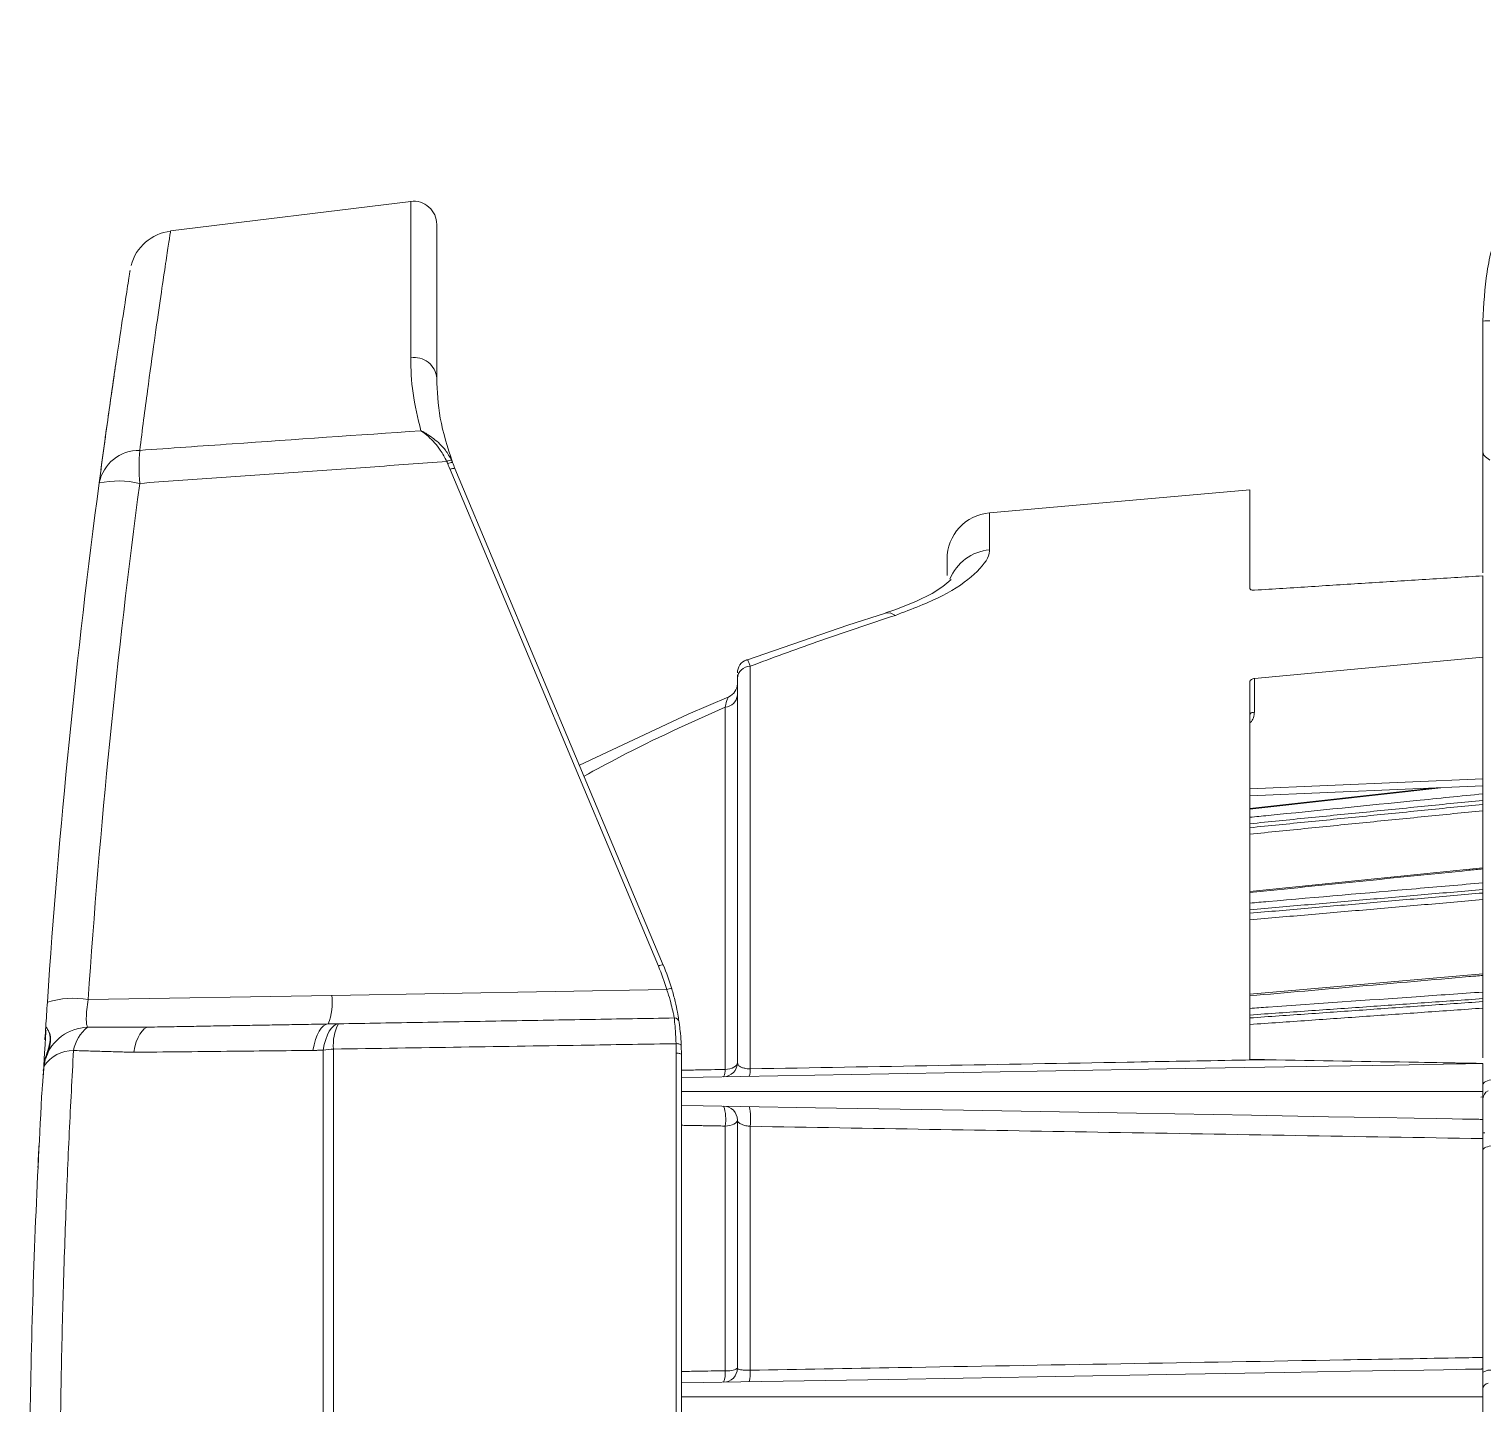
# Model space of a CAD drawing. Extents: x 2 to 136, y 1 to 99.
# Drawn here: x 1.518 to 4.638, y 45.595 to 48.545 of the extents above; entities that cross this region are included whole.
import ezdxf

# ---------------------------------------------------------------- set-up
doc = ezdxf.new("R2010")
doc.units = 0
doc.header["$MEASUREMENT"] = 0
doc.linetypes.add('SLD-Solid', pattern=[0])
doc.layers.add('OBJECT', color=7, linetype='CONTINUOUS')

msp = doc.modelspace()

# ---------------------------------------------------------------- linework, layer by layer
at = {"layer": 'OBJECT', "linetype": 'SLD-Solid', "lineweight": 15}
for p, q in [((2.3373, 48.1756), (1.8219, 48.1123)), ((2.3373, 47.84), (2.3373, 48.1756)), ((2.3933, 48.126), (2.3933, 47.7961)), ((2.3933, 47.9915), (2.3933, 47.8449)), ((2.3933, 47.9833), (2.3933, 47.7961)), ((4.6383, 47.9247), (4.6383, 47.9187)), ((4.6383, 47.6376), (4.6383, 47.9187)), ((2.869, 46.5343), (2.4218, 47.6)), ((2.4323, 47.6027), (2.8794, 46.5369)), ((4.1383, 47.5563), (3.5796, 47.5074)), ((4.1383, 47.3448), (4.1383, 47.5563)), ((4.6383, 47.3783), (4.6383, 47.5785)), ((3.5796, 47.5074), (3.5796, 47.4276)), ((3.4883, 47.373), (3.4883, 47.4078)), ((4.6383, 47.1975), (4.6383, 47.3721)), ((3.0657, 46.314), (3.0657, 47.1779)), ((4.6383, 47.187), (4.6383, 47.1975)), ((4.6383, 46.3379), (4.6383, 47.187)), ((3.0383, 47.1519), (3.0383, 46.3272)), ((4.1383, 47.1452), (4.1383, 46.3343)), ((4.148, 47.0793), (4.148, 47.1517)), ((3.012, 47.0905), (3.012, 46.3127)), ((4.6383, 46.9361), (4.1383, 46.9152)), ((4.1383, 46.9002), (4.6383, 46.9211)), ((4.5299, 46.9166), (4.1383, 46.8728)), ((4.6383, 46.7453), (4.1383, 46.6947)), ((4.6383, 46.518), (4.1383, 46.4743)), ((1.6452, 46.4627), (2.1677, 46.4718)), ((2.1677, 46.4718), (2.8868, 46.4843)), ((1.5541, 46.4045), (1.5541, 46.4041)), ((1.5524, 46.3784), (1.5523, 46.3763)), ((2.1495, 44.2271), (2.1495, 46.3539)), ((2.1718, 46.3564), (2.1718, 44.2246)), ((2.9071, 44.2331), (2.9071, 46.3479)), ((2.9183, 46.3435), (2.9183, 44.2375)), ((1.5494, 46.3112), (1.5494, 46.3062)), ((4.6383, 46.2537), (4.6338, 46.2534)), ((3.012, 46.1913), (3.012, 45.6662)), ((3.0383, 46.2041), (3.0383, 45.6716)), ((3.0657, 45.6673), (3.0657, 46.1907)), ((1.5398, 46.1538), (1.5398, 46.1527)), ((4.6383, 46.1643), (4.6383, 45.6947))]:
    msp.add_line(p, q, dxfattribs=at)
at = {"layer": 'OBJECT', "linetype": 'SLD-Solid', "lineweight": 15, "flags": 128}
for points in [[(3.4967, 47.3636), (3.497, 47.364), (3.4925, 47.3596), (3.4794, 47.3492), (3.4561, 47.3344), (3.4215, 47.3168), (3.3764, 47.2988), (3.3559, 47.2926)], [(3.3565, 47.2922), (3.2753, 47.2664), (3.0581, 47.1914)], [(3.3565, 47.2922), (3.3664, 47.2924), (3.3775, 47.2872)], [(3.0198, 47.1122), (2.9327, 47.075), (2.6996, 46.9656)], [(4.1383, 47.0743), (4.1385, 47.0752), (4.1391, 47.0761), (4.14, 47.077), (4.1412, 47.0778), (4.1426, 47.0784), (4.1443, 47.0788), (4.1461, 47.0791), (4.148, 47.0793)], [(1.7756, 46.4036), (1.7705, 46.4025), (1.7655, 46.3997), (1.7607, 46.3951), (1.7562, 46.3888), (1.7521, 46.381), (1.7484, 46.3717), (1.7453, 46.3612), (1.7428, 46.3496)], [(2.1603, 46.4103), (2.1551, 46.4092), (2.1501, 46.4062), (2.1452, 46.4014), (2.1407, 46.3948), (2.1366, 46.3865), (2.133, 46.3768), (2.13, 46.3658), (2.1276, 46.3537)], [(2.1823, 46.4107), (2.1771, 46.4096), (2.172, 46.4066), (2.1671, 46.4017), (2.1626, 46.3951), (2.1585, 46.3868), (2.1549, 46.3771), (2.1519, 46.366), (2.1495, 46.3539)], [(2.9179, 46.364), (2.9177, 46.3649), (2.917, 46.3658), (2.9159, 46.3665), (2.9145, 46.3672), (2.9128, 46.3677), (2.9109, 46.368), (2.9088, 46.3681), (2.9067, 46.368)], [(2.9183, 46.3435), (2.9181, 46.3444), (2.9175, 46.3453), (2.9164, 46.3461), (2.915, 46.3468), (2.9133, 46.3473), (2.9113, 46.3477), (2.9092, 46.3479), (2.9071, 46.3479)], [(2.9183, 46.2956), (2.965, 46.2964), (3.0455, 46.2978), (3.3637, 46.3034), (3.5228, 46.3061), (3.6819, 46.3089), (4.0001, 46.3145), (4.2124, 46.3182), (4.354, 46.3207), (4.4485, 46.3223), (4.5116, 46.3234), (4.5537, 46.3241), (4.5818, 46.3246), (4.6006, 46.325), (4.6131, 46.3252), (4.6215, 46.3253), (4.6271, 46.3254), (4.6308, 46.3255), (4.6333, 46.3255), (4.635, 46.3256), (4.6361, 46.3256), (4.6368, 46.3256), (4.6373, 46.3256), (4.6377, 46.3256), (4.6379, 46.3256), (4.638, 46.3256), (4.6382, 46.3256), (4.6382, 46.3256), (4.6383, 46.3256), (4.6383, 46.3256), (4.6383, 46.3256), (4.6383, 46.3256), (4.6383, 46.3256), (4.6383, 46.3256), (4.6383, 46.3256)], [(3.012, 46.3127), (3.0173, 46.3133), (3.0223, 46.3143), (3.0269, 46.3157), (3.0308, 46.3175), (3.034, 46.3197), (3.0364, 46.322), (3.0379, 46.3246), (3.0383, 46.3272)], [(4.6383, 46.2801), (4.6388, 46.282), (4.64, 46.2839), (4.6419, 46.2856), (4.6446, 46.2872), (4.6479, 46.2885), (4.6517, 46.2896), (4.6559, 46.2903), (4.6603, 46.2908)], [(2.9183, 46.2356), (2.9652, 46.2348), (3.0454, 46.2334), (3.2062, 46.2306), (3.5239, 46.2251), (3.8946, 46.2186), (4.142, 46.2143), (4.307, 46.2114), (4.4172, 46.2095), (4.4907, 46.2082), (4.5397, 46.2073), (4.5725, 46.2068), (4.5943, 46.2064), (4.6089, 46.2061), (4.6187, 46.206), (4.6252, 46.2058), (4.6296, 46.2058), (4.6325, 46.2057), (4.6344, 46.2057), (4.6357, 46.2057), (4.6366, 46.2056), (4.6372, 46.2056), (4.6376, 46.2056), (4.6378, 46.2056), (4.638, 46.2056), (4.6381, 46.2056), (4.6382, 46.2056), (4.6383, 46.2056), (4.6383, 46.2056), (4.6383, 46.2056), (4.6383, 46.2056), (4.6383, 46.2056), (4.6383, 46.2056), (4.6383, 46.2056)], [(3.012, 46.1913), (3.0173, 46.1918), (3.0223, 46.1927), (3.0269, 46.194), (3.0308, 46.1956), (3.034, 46.1974), (3.0364, 46.1995), (3.0379, 46.2018), (3.0383, 46.2041)], [(4.6383, 46.1397), (4.6388, 46.1414), (4.64, 46.143), (4.6419, 46.1445), (4.6446, 46.1458), (4.6479, 46.147), (4.6517, 46.1479), (4.6559, 46.1485), (4.6603, 46.1489)], [(2.9183, 45.64), (2.965, 45.6408), (3.0455, 45.6422), (3.3637, 45.6477), (3.5228, 45.6505), (3.6819, 45.6533), (4.0001, 45.6589), (4.2124, 45.6626), (4.354, 45.665), (4.4485, 45.6667), (4.5116, 45.6678), (4.5537, 45.6685), (4.5818, 45.669), (4.6006, 45.6693), (4.6131, 45.6696), (4.6215, 45.6697), (4.6271, 45.6698), (4.6308, 45.6699), (4.6333, 45.6699), (4.635, 45.6699), (4.6361, 45.67), (4.6368, 45.67), (4.6373, 45.67), (4.6377, 45.67), (4.6379, 45.67), (4.638, 45.67), (4.6382, 45.67), (4.6382, 45.67), (4.6383, 45.67), (4.6383, 45.67), (4.6383, 45.67), (4.6383, 45.67), (4.6383, 45.67), (4.6383, 45.67), (4.6383, 45.67)]]:
    msp.add_lwpolyline(points, dxfattribs=at)
at = {"layer": 'OBJECT', "linetype": 'SLD-Solid', "lineweight": 15}
for centre, radius, start, end in [((2.3433, 48.126), 0.05, 0, 97), ((1.8322, 48.0139), 0.0979, 95.9862, 165.6792), ((4.6496, 47.7759), 0.1432, 88.5068, 94.4995), ((2.3453, 47.7925), 0.0481, 4.2985, 99.6644), ((1.7547, 47.5534), 0.0879, 89.3781, 168.1344), ((2.2572, 47.6059), 0.5028, 175.961, 184.039), ((2.4254, 47.6001), 0.0201, 90.8941, 121.8464), ((2.4259, 47.5965), 0.0187, 86.0969, 119.6397), ((2.8921, 47.7973), 0.51, 201.2102, 202.76), ((2.8933, 47.7961), 0.5, 201.2102, 202.76), ((2.4314, 47.5843), 0.0185, 87.3279, 121.2501), ((18.8953, 45.2905), 17.377, 172.45733, 176.14994), ((18.8832, 45.3026), 17.277, 172.45733, 176.14994), ((1.7098, 47.3714), 0.2042, 77.0306, 101.6114), ((3.5883, 47.4078), 0.1, 95, 180), ((3.5871, 47.3284), 0.0995, 94.2967, 158.6245), ((3.0683, 47.1636), 0.03, 110.038, 180.0022), ((3.0661, 47.1501), 0.0278, 90.81, 176.1549), ((3.011, 47.1179), 0.0274, 272.1122, 355.8089), ((3.0083, 47.1403), 0.03, 292.4815, 359.9969), ((2.8786, 46.5185), 0.0185, 87.3271, 121.2539), ((2.4171, 46.3447), 0.49, 16.5572, 22.76), ((2.4183, 46.3435), 0.5, 16.5572, 22.76), ((1.6128, 46.2731), 0.1923, 80.3253, 106.7068), ((2.04, 46.4558), 0.1287, 339.2947, 7.1547), ((2.895, 46.4665), 0.0197, 82.4953, 114.7706), ((14.9292, 45.5443), 13.4027, 176.32029, 176.43174), ((1.6469, 46.3041), 0.0992, 91.856, 160.7262), ((1.6946, 46.3387), 0.0822, 128.2531, 169.6758), ((2.264, 46.3668), 0.0928, 151.7869, 186.4199), ((2.9034, 46.4132), 0.01, 8.1824, 91), ((1.6146, 46.2745), 0.0789, 90.6366, 144.3161), ((2.1831, 46.1543), 0.2024, 93.1783, 99.5447), ((1.5486, 46.3025), 0.00107, 219.2124, 279.3365), ((1.5492, 46.3116), 0.000985, 212.6376, 279.8567), ((1.5492, 46.3121), 0.000968, 211.9017, 279.4663), ((3.0083, 46.3272), 0.03, 271, 0), ((2.9861, 46.3099), 0.026, 330.8754, 6.364), ((3.0294, 46.3107), 0.0365, 339.8196, 5.2049), ((4.6572, 46.2494), 0.0189, 114.6928, 177.0657), ((3.0083, 46.2041), 0.03, 0, 89), ((2.928, 46.2067), 0.0854, 349.6709, 18.7186), ((2.9523, 46.2064), 0.1145, 352.1446, 13.5034), ((15.8084, 45.4377), 14.2866, 177.13149, 177.33272), ((3.0083, 45.6716), 0.03, 271, 0), ((2.9618, 45.6601), 0.0506, 338.5274, 7.0082), ((3.0178, 45.7057), 0.0399, 261.6932, 301.0935), ((2.9962, 45.6607), 0.0698, 344.9126, 5.451), ((4.6555, 45.6319), 0.0358, 82.2158, 118.5915), ((4.6525, 45.6257), 0.0144, 102.7899, 170.4308)]:
    msp.add_arc(centre, radius, start, end, dxfattribs=at)
for points, knots in [([(4.6383, 47.9187), (4.6401, 47.954), (4.6436, 48.0247), (4.6711, 48.1278), (4.7146, 48.2248), (4.7737, 48.3133), (4.8471, 48.3902), (4.932, 48.4538), (5.0264, 48.5019), (5.1033, 48.526), (5.177, 48.5407), (5.2169, 48.5434), (5.247, 48.5453)], [0, 0, 0, 0, 0.109694, 0.219388, 0.329104, 0.438818, 0.548255, 0.657689, 0.766753, 0.875815, 0.906647, 1, 1, 1, 1]), ([(1.822, 48.1119), (1.8217, 48.1103), (1.8212, 48.1071), (1.8167, 48.0779), (1.8097, 48.0313), (1.7999, 47.9651), (1.7874, 47.8784), (1.7727, 47.7725), (1.7614, 47.6851), (1.7557, 47.6413)], [0, 0, 0, 0, 0.138278, 0.277058, 0.415839, 0.55862, 0.701402, 0.850123, 1, 1, 1, 1]), ([(2.3933, 48.0663), (2.3933, 48.0619), (2.3933, 48.0496), (2.3933, 48.0229), (2.3933, 48.0013), (2.3933, 47.9915)], [0, 0, 0, 0, 0.229913, 0.649087, 1, 1, 1, 1]), ([(1.6687, 47.5715), (1.6758, 47.6243), (1.6902, 47.73), (1.7081, 47.852), (1.7224, 47.946), (1.7314, 48.0038), (1.7356, 48.0301), (1.735, 48.0263), (1.7349, 48.0255)], [0, 0, 0, 0, 0.190295, 0.381179, 0.571452, 0.761873, 0.952913, 1, 1, 1, 1]), ([(1.6724, 47.5995), (1.6762, 47.6273), (1.6838, 47.6831), (1.6928, 47.7467), (1.6998, 47.7952), (1.704, 47.8237), (1.7058, 47.8359), (1.7054, 47.8336), (1.7054, 47.8334)], [0, 0, 0, 0, 0.193962, 0.387924, 0.5875, 0.787075, 0.981047, 1, 1, 1, 1]), ([(2.3592, 47.6834), (2.3526, 47.7107), (2.3393, 47.7657), (2.3379, 47.8151), (2.3373, 47.84)], [0, 0, 0, 0, 0.497922, 1, 1, 1, 1]), ([(2.3933, 47.8449), (2.3933, 47.8328), (2.3933, 47.8153), (2.3933, 47.8006), (2.3933, 47.7961)], [0, 0, 0, 0, 0.695284, 1, 1, 1, 1]), ([(2.3933, 47.7961), (2.3943, 47.7681), (2.3962, 47.7117), (2.4168, 47.6475), (2.4272, 47.6152)], [0, 0, 0, 0, 0.497068, 1, 1, 1, 1]), ([(1.7557, 47.6413), (1.8217, 47.6459), (2.0229, 47.66), (2.2241, 47.674), (2.3592, 47.6834)], [0, 0, 0, 0, 0.328344, 1, 1, 1, 1]), ([(2.4149, 47.6172), (2.4104, 47.6257), (2.3992, 47.6473), (2.3793, 47.6677), (2.3653, 47.6791), (2.3601, 47.6828), (2.3593, 47.6833), (2.3592, 47.6834)], [0, 0, 0, 0, 0.291273, 0.731775, 0.961022, 0.99599, 1, 1, 1, 1]), ([(2.3592, 47.6834), (2.3593, 47.6833), (2.3602, 47.6829), (2.3628, 47.6816), (2.3719, 47.6768), (2.3891, 47.6652), (2.4104, 47.6458), (2.4209, 47.6275), (2.4251, 47.6202)], [0, 0, 0, 0, 0.003813, 0.036465, 0.111777, 0.383706, 0.753032, 1, 1, 1, 1]), ([(4.6383, 47.6376), (4.6383, 47.6375), (4.6384, 47.6361), (4.639, 47.6332), (4.642, 47.6288), (4.6471, 47.6246), (4.6512, 47.6217), (4.6533, 47.6202)], [0, 0, 0, 0, 0.008551, 0.230594, 0.488415, 0.74048, 1, 1, 1, 1]), ([(4.6383, 47.5785), (4.6383, 47.5785), (4.6383, 47.579), (4.6383, 47.5817), (4.6383, 47.5889), (4.6383, 47.5978), (4.6383, 47.6078), (4.6383, 47.6184), (4.6383, 47.6294), (4.6383, 47.635), (4.6383, 47.6376)], [0, 0, 0, 0, 0.022263, 0.172986, 0.324528, 0.476036, 0.573112, 0.725602, 0.877165, 1, 1, 1, 1]), ([(3.3775, 47.2872), (3.4131, 47.3008), (3.4846, 47.3281), (3.5536, 47.3772), (3.5782, 47.4099), (3.5794, 47.4251), (3.5796, 47.4276)], [0, 0, 0, 0, 0.304165, 0.612213, 0.935018, 1, 1, 1, 1]), ([(4.1383, 47.3448), (4.1385, 47.3443), (4.1387, 47.3434), (4.1404, 47.3422), (4.143, 47.3415), (4.1457, 47.3412), (4.1474, 47.3413), (4.148, 47.3413)], [0, 0, 0, 0, 0.219651, 0.439261, 0.659735, 0.880539, 1, 1, 1, 1]), ([(3.0657, 47.1779), (3.1133, 47.1957), (3.2167, 47.2342), (3.3212, 47.2686), (3.3775, 47.2872)], [0, 0, 0, 0, 0.460735, 1, 1, 1, 1]), ([(3.0657, 47.1779), (3.0648, 47.1808), (3.0623, 47.1884), (3.0597, 47.1934), (3.0584, 47.1914), (3.0582, 47.1911)], [0, 0, 0, 0, 0.336894, 0.90086, 1, 1, 1, 1]), ([(3.0383, 47.1599), (3.0383, 47.1595), (3.0383, 47.1582), (3.0383, 47.1544), (3.0383, 47.1519)], [0, 0, 0, 0, 0.340915, 1, 1, 1, 1]), ([(4.148, 47.1517), (4.1469, 47.1515), (4.1447, 47.1512), (4.1417, 47.1499), (4.1395, 47.1483), (4.1385, 47.1466), (4.1384, 47.1456), (4.1383, 47.1452)], [0, 0, 0, 0, 0.219744, 0.439446, 0.659967, 0.880756, 1, 1, 1, 1]), ([(2.7094, 46.9422), (2.7347, 46.9561), (2.8337, 47.0101), (2.9359, 47.0562), (3.012, 47.0905)], [0, 0, 0, 0, 0.25619, 1, 1, 1, 1]), ([(3.0199, 47.1119), (3.019, 47.1112), (3.0166, 47.1092), (3.0137, 47.0975), (3.012, 47.0905)], [0, 0, 0, 0, 0.404135, 1, 1, 1, 1]), ([(4.1383, 47.0566), (4.1386, 47.0568), (4.1423, 47.0597), (4.1465, 47.0676), (4.1475, 47.0754), (4.148, 47.0793)], [0, 0, 0, 0, 0.040407, 0.520197, 1, 1, 1, 1]), ([(4.1383, 46.8538), (4.1513, 46.8551), (4.2702, 46.8671), (4.4368, 46.8839), (4.5905, 46.8993), (4.6383, 46.9041)], [0, 0, 0, 0, 0.077897, 0.713096, 1, 1, 1, 1]), ([(4.6383, 46.7431), (4.6283, 46.7421), (4.4616, 46.7252), (4.295, 46.7083), (4.1383, 46.6924)], [0, 0, 0, 0, 0.060204, 1, 1, 1, 1]), ([(4.1383, 46.6698), (4.1513, 46.6709), (4.2702, 46.6812), (4.4368, 46.6956), (4.5905, 46.709), (4.6383, 46.7131)], [0, 0, 0, 0, 0.077897, 0.713096, 1, 1, 1, 1]), ([(4.6383, 46.5146), (4.6283, 46.5137), (4.4616, 46.4991), (4.295, 46.4845), (4.1383, 46.4708)], [0, 0, 0, 0, 0.060204, 1, 1, 1, 1]), ([(1.6452, 46.4627), (1.6441, 46.4554), (1.6419, 46.4408), (1.6409, 46.4222), (1.6415, 46.4091), (1.643, 46.4051), (1.6437, 46.4032)], [0, 0, 0, 0, 0.26233, 0.524835, 0.78459, 1, 1, 1, 1]), ([(2.9032, 46.4232), (2.9029, 46.424), (2.9024, 46.4256), (2.8999, 46.4378), (2.8956, 46.4557), (2.8908, 46.4725), (2.8875, 46.4822), (2.8868, 46.4843)], [0, 0, 0, 0, 0.231455, 0.462802, 0.696834, 0.935031, 1, 1, 1, 1]), ([(2.8976, 46.486), (2.9002, 46.4767), (2.9053, 46.4582), (2.91, 46.435), (2.9126, 46.4194), (2.9132, 46.4148), (2.9133, 46.4147), (2.9133, 46.4147)], [0, 0, 0, 0, 0.247398, 0.49508, 0.735442, 0.967351, 1, 1, 1, 1]), ([(4.1383, 46.4438), (4.1513, 46.4447), (4.2702, 46.453), (4.4368, 46.4647), (4.5905, 46.4755), (4.6383, 46.4788)], [0, 0, 0, 0, 0.077897, 0.713096, 1, 1, 1, 1]), ([(1.5541, 46.4043), (1.5541, 46.4044), (1.5552, 46.4211), (1.5564, 46.4392), (1.5576, 46.4573)], [0, 0, 0, 0, 0.008014, 1, 1, 1, 1]), ([(1.5541, 46.4043), (1.5561, 46.402), (1.5595, 46.3979), (1.5662, 46.3771), (1.5593, 46.3564), (1.5548, 46.3417), (1.5532, 46.3368)], [0, 0, 0, 0, 0.35693, 0.612991, 0.87017, 1, 1, 1, 1]), ([(1.5542, 46.336), (1.5587, 46.3487), (1.5668, 46.3713), (1.5625, 46.3939), (1.5554, 46.4019), (1.5551, 46.403), (1.5551, 46.4032)], [0, 0, 0, 0, 0.350739, 0.62487, 0.939555, 1, 1, 1, 1]), ([(2.9067, 46.368), (2.9063, 46.3775), (2.9054, 46.3966), (2.9036, 46.4156), (2.903, 46.4227), (2.9032, 46.4231), (2.9032, 46.4232)], [0, 0, 0, 0, 0.302947, 0.605662, 0.913217, 1, 1, 1, 1]), ([(2.9133, 46.4147), (2.9134, 46.4137), (2.9137, 46.4116), (2.9157, 46.3961), (2.9173, 46.3785), (2.9178, 46.3667), (2.9179, 46.364)], [0, 0, 0, 0, 0.30101, 0.601823, 0.907076, 1, 1, 1, 1]), ([(1.5533, 46.3763), (1.5533, 46.3758), (1.5528, 46.368), (1.5514, 46.3447), (1.5499, 46.3205), (1.5494, 46.3112)], [0, 0, 0, 0, 0.037473, 0.628108, 1, 1, 1, 1]), ([(2.9067, 46.368), (2.8445, 46.367), (2.5995, 46.3631), (2.3546, 46.3593), (2.1718, 46.3564)], [0, 0, 0, 0, 0.254031, 1, 1, 1, 1]), ([(1.6137, 46.3534), (1.6106, 46.2953), (1.6043, 46.179), (1.5965, 45.9927), (1.5903, 45.7988), (1.5861, 45.6059), (1.584, 45.4185), (1.5836, 45.2364), (1.585, 45.053), (1.5891, 44.8188), (1.5961, 44.5937), (1.6054, 44.3813), (1.6109, 44.2788), (1.6137, 44.2276)], [0, 0, 0, 0, 0.088765, 0.177531, 0.269416, 0.361302, 0.442441, 0.523579, 0.607061, 0.690543, 0.843256, 0.921628, 1, 1, 1, 1]), ([(2.1276, 46.3537), (2.0659, 46.353), (1.9375, 46.3516), (1.8094, 46.3503), (1.7428, 46.3496)], [0, 0, 0, 0, 0.480478, 1, 1, 1, 1]), ([(4.1739, 46.3337), (4.154, 46.3334), (4.0544, 46.3316), (3.685, 46.325), (3.3355, 46.3188), (3.0657, 46.314)], [0, 0, 0, 0, 0.053919, 0.269596, 1, 1, 1, 1]), ([(4.6383, 46.3256), (4.6383, 46.3256), (4.6383, 46.3256), (4.6377, 46.3256), (4.6353, 46.3257), (4.6242, 46.3259), (4.5789, 46.3267), (4.4266, 46.3293), (4.2827, 46.3318), (4.1739, 46.3337)], [0, 0, 0, 0, 0.000975, 0.002308, 0.005825, 0.020094, 0.076658, 0.30233, 1, 1, 1, 1]), ([(3.012, 46.3127), (2.9922, 46.3124), (2.961, 46.3118), (2.9297, 46.3113), (2.9183, 46.311)], [0, 0, 0, 0, 0.635155, 1, 1, 1, 1]), ([(3.0383, 46.3272), (3.0387, 46.3254), (3.0395, 46.322), (3.0451, 46.318), (3.0513, 46.3158), (3.0568, 46.3147), (3.0612, 46.3141), (3.0647, 46.3141), (3.0657, 46.314)], [0, 0, 0, 0, 0.295538, 0.575717, 0.740309, 0.809194, 0.945638, 1, 1, 1, 1]), ([(4.6383, 46.3256), (4.6383, 46.3251), (4.6383, 46.3239), (4.6383, 46.3143), (4.6383, 46.2994), (4.6383, 46.2822), (4.6383, 46.2705), (4.6383, 46.2656)], [0, 0, 0, 0, 0.19834, 0.412973, 0.627088, 0.843128, 1, 1, 1, 1]), ([(1.5451, 44.327), (1.5402, 44.423), (1.5303, 44.6172), (1.5225, 44.883), (1.519, 45.1054), (1.518, 45.2814), (1.5189, 45.4591), (1.5222, 45.6844), (1.53, 45.9559), (1.54, 46.1538), (1.5451, 46.254)], [0, 0, 0, 0, 0.158308, 0.320393, 0.4075, 0.494607, 0.584228, 0.67385, 0.834938, 1, 1, 1, 1]), ([(4.6383, 46.2656), (4.2284, 46.2656), (3.7775, 46.2656), (3.2856, 46.2656), (3.1626, 46.2656), (3.0401, 46.2656), (2.9587, 46.2656), (2.9183, 46.2656)], [0, 0, 0, 0, 0.71491, 0.786401, 0.857892, 0.929384, 1, 1, 1, 1]), ([(4.6383, 46.2656), (4.6383, 46.2594), (4.6383, 46.2464), (4.6383, 46.2287), (4.6383, 46.2147), (4.6383, 46.2068), (4.6383, 46.206), (4.6383, 46.2056)], [0, 0, 0, 0, 0.19834, 0.412973, 0.627089, 0.843128, 1, 1, 1, 1]), ([(3.0383, 46.2041), (3.0385, 46.2032), (3.0388, 46.201), (3.0419, 46.1976), (3.0479, 46.1943), (3.0538, 46.1925), (3.0596, 46.1913), (3.0628, 46.191), (3.0657, 46.1907)], [0, 0, 0, 0, 0.153988, 0.403622, 0.621597, 0.816234, 0.835211, 1, 1, 1, 1]), ([(3.0657, 46.1907), (3.3224, 46.1864), (3.8465, 46.1776), (4.3708, 46.1688), (4.6383, 46.1643)], [0, 0, 0, 0, 0.489597, 1, 1, 1, 1]), ([(4.6383, 46.1643), (4.6383, 46.1676), (4.6383, 46.1741), (4.6383, 46.1843), (4.6383, 46.1935), (4.6383, 46.2006), (4.6383, 46.2049), (4.6383, 46.2054), (4.6383, 46.2056)], [0, 0, 0, 0, 0.171522, 0.343064, 0.514331, 0.685789, 0.857934, 1, 1, 1, 1]), ([(4.6383, 46.1397), (4.6383, 46.1479), (4.6383, 46.1606), (4.6383, 46.1738), (4.6383, 46.1785)], [0, 0, 0, 0, 0.642382, 1, 1, 1, 1]), ([(4.6383, 45.6947), (4.6184, 45.6944), (4.5188, 45.6926), (4.1004, 45.6853), (3.5961, 45.6766), (3.1715, 45.6692), (3.0657, 45.6673)], [0, 0, 0, 0, 0.038008, 0.190039, 0.798163, 1, 1, 1, 1]), ([(4.6383, 45.67), (4.6383, 45.6703), (4.6383, 45.671), (4.6383, 45.6762), (4.6383, 45.6838), (4.6383, 45.6906), (4.6383, 45.6943), (4.6383, 45.6947)], [0, 0, 0, 0, 0.242891, 0.4858, 0.728124, 0.969548, 1, 1, 1, 1]), ([(3.012, 45.6662), (2.9922, 45.6659), (2.9609, 45.6653), (2.9297, 45.6648), (2.9183, 45.6646)], [0, 0, 0, 0, 0.635863, 1, 1, 1, 1]), ([(3.0383, 45.6716), (3.0387, 45.671), (3.0393, 45.6698), (3.0446, 45.6684), (3.0523, 45.6675), (3.06, 45.6672), (3.0645, 45.6673), (3.0657, 45.6673)], [0, 0, 0, 0, 0.236417, 0.470098, 0.698088, 0.919921, 1, 1, 1, 1]), ([(4.6383, 45.67), (4.6383, 45.6694), (4.6383, 45.6683), (4.6383, 45.6586), (4.6383, 45.6438), (4.6383, 45.6266), (4.6383, 45.6149), (4.6383, 45.61)], [0, 0, 0, 0, 0.19834, 0.412972, 0.627088, 0.843128, 1, 1, 1, 1]), ([(4.6383, 45.61), (4.2284, 45.61), (3.7775, 45.61), (3.2856, 45.61), (3.1626, 45.61), (3.0401, 45.61), (2.9587, 45.61), (2.9183, 45.61)], [0, 0, 0, 0, 0.71491, 0.786401, 0.857892, 0.929384, 1, 1, 1, 1]), ([(4.6383, 45.61), (4.6383, 45.6038), (4.6383, 45.5908), (4.6383, 45.5731), (4.6383, 45.5591), (4.6383, 45.5512), (4.6383, 45.5504), (4.6383, 45.55)], [0, 0, 0, 0, 0.19834, 0.412973, 0.627088, 0.843128, 1, 1, 1, 1])]:
    msp.add_open_spline(points, degree=3, knots=knots, dxfattribs=at)
for points in [[(2.4149, 47.6172), (1.7557, 47.5705)], [(2.4167, 47.6128), (2.4149, 47.6172)], [(2.4251, 47.6202), (2.4272, 47.6152)], [(4.148, 47.3413), (4.6383, 47.3721)], [(4.6383, 47.1975), (4.148, 47.1517)], [(3.0383, 47.1116), (3.0383, 47.1194)], [(4.548, 46.9173), (4.1383, 46.8715)], [(4.6383, 46.8903), (4.1383, 46.84)], [(4.1383, 46.8315), (4.6383, 46.8817)], [(4.6383, 46.868), (4.1383, 46.8177)], [(4.6383, 46.6989), (4.1383, 46.6555)], [(4.1383, 46.648), (4.6383, 46.6914)], [(4.6383, 46.6772), (4.1383, 46.6339)], [(4.6383, 46.4647), (4.1383, 46.4296)], [(4.1383, 46.4233), (4.6383, 46.4584)], [(4.6383, 46.4443), (4.1383, 46.4092)], [(1.5547, 46.3971), (1.5533, 46.3763)], [(1.5541, 46.4039), (1.5541, 46.4043)], [(1.6437, 46.4032), (1.7756, 46.4036)], [(1.7756, 46.4036), (2.1603, 46.4103)], [(2.1603, 46.4103), (2.1823, 46.4107)], [(2.1823, 46.4107), (2.9032, 46.4232)], [(2.9071, 46.3479), (2.9067, 46.368)], [(2.9179, 46.364), (2.9183, 46.3435)], [(1.5532, 46.3368), (1.5505, 46.3205)], [(1.7428, 46.3496), (1.6137, 46.3534)], [(2.1495, 46.3539), (2.1276, 46.3537)], [(4.1739, 46.3337), (4.1383, 46.3343)], [(1.5484, 46.3116), (1.5483, 46.311)], [(1.5505, 46.3205), (1.5484, 46.2948)], [(1.5493, 46.3106), (1.5488, 46.3014)], [(1.5494, 46.3112), (1.5493, 46.3106)], [(1.5484, 46.2944), (1.5451, 46.254)], [(1.5484, 46.2944), (1.5484, 46.2948)], [(4.6383, 46.2504), (4.6383, 46.2656)], [(2.9183, 46.1929), (3.012, 46.1913)], [(4.6383, 46.1785), (4.6383, 46.1964)], [(4.6423, 46.1766), (4.6383, 46.1764)]]:
    msp.add_open_spline(points, degree=1, dxfattribs=at)

doc.saveas('drawing.dxf')
